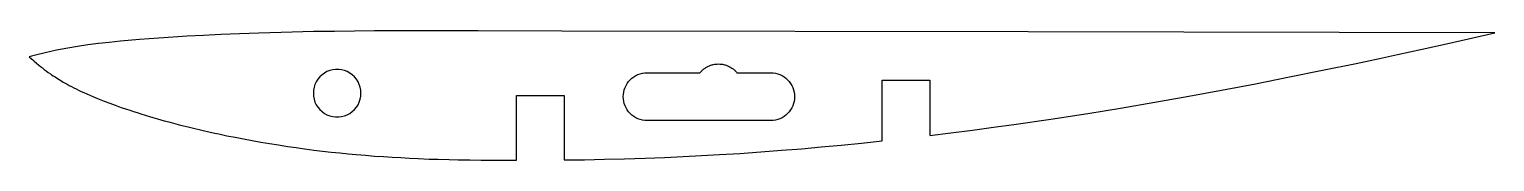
# Model space of a CAD drawing. Header units: millimetres. Extents: x 0 to 154, y 0 to 14.
import ezdxf

# ---------------------------------------------------------------- set-up
doc = ezdxf.new("R2010")
doc.units = ezdxf.units.MM

msp = doc.modelspace()

# ---------------------------------------------------------------- linework, layer by layer
for points in [[(143.7, 11.08), (146.26, 11.63), (148.84, 12.21), (153.89, 13.36), (104.9, 13.44), (55.92, 13.53), (47.14, 13.55), (40.07, 13.56), (36.24, 13.55), (32.06, 13.5), (29.84, 13.47), (27.59, 13.42), (24.11, 13.32), (22.07, 13.25), (20.12, 13.17), (18.28, 13.08), (16.57, 12.98), (13.59, 12.79), (11.58, 12.63), (9.56, 12.46), (8.4, 12.35), (7.27, 12.23), (6.15, 12.09), (5.06, 11.93), (4.04, 11.75), (2.85, 11.52), (1.66, 11.26), (0.65, 11.01), (0.22, 10.9), (0, 10.83), (0.23, 10.63), (0.37, 10.5), (0.51, 10.38), (0.76, 10.16), (0.99, 9.97), (1.17, 9.82), (1.37, 9.67), (1.57, 9.51), (1.78, 9.36), (1.99, 9.2), (2.22, 9.04), (2.33, 8.96), (2.51, 8.84), (2.7, 8.72), (2.96, 8.55), (3.14, 8.44), (3.32, 8.34), (3.57, 8.19), (3.77, 8.07), (3.98, 7.96), (4.2, 7.84), (4.43, 7.72), (4.67, 7.59), (4.92, 7.47), (5.18, 7.34), (5.46, 7.21), (5.74, 7.08), (6.03, 6.95), (6.34, 6.81), (6.66, 6.68), (7.16, 6.47), (7.51, 6.33), (7.87, 6.19), (8.44, 5.97), (9.01, 5.76), (9.38, 5.63), (9.76, 5.5), (10.11, 5.38), (10.57, 5.23), (10.94, 5.11), (11.32, 4.99), (11.72, 4.86), (12.16, 4.73), (12.62, 4.59), (12.97, 4.48), (13.45, 4.35), (13.81, 4.24), (14.17, 4.14), (14.66, 4.01), (15.39, 3.81), (15.88, 3.69), (16.36, 3.57), (16.84, 3.45), (17.26, 3.35), (18.12, 3.14), (18.98, 2.95), (19.5, 2.83), (19.91, 2.75), (20.76, 2.57), (21.62, 2.4), (22.49, 2.23), (23.39, 2.07), (24.3, 1.9), (25.23, 1.75), (26.18, 1.6), (27.12, 1.45), (28.01, 1.33), (28.91, 1.2), (29.43, 1.13), (29.88, 1.07), (30.79, 0.96), (31.69, 0.86), (32.6, 0.76), (33.5, 0.67), (34.34, 0.6), (35.29, 0.52), (36.24, 0.44), (37.18, 0.38), (38.11, 0.32), (39.03, 0.27), (39.93, 0.22), (40.84, 0.18), (41.99, 0.13), (42.92, 0.1), (44.1, 0.07), (45.05, 0.05), (46.25, 0.03), (47.46, 0.02), (48.67, 0.01), (49.9, 0), (51.17, 0), (51.18, 6.78), (56.18, 6.78), (56.17, 0.03), (58.31, 0.06), (60.42, 0.1), (62.52, 0.15), (64.69, 0.22), (66.69, 0.3), (68.68, 0.38), (70.6, 0.48), (72.48, 0.59), (74.63, 0.72), (76.82, 0.87), (79.01, 1.04), (81.13, 1.21), (83.16, 1.39), (85.26, 1.59), (87.4, 1.8), (89.58, 2.03), (89.58, 8.38), (94.58, 8.38), (94.58, 2.6), (96.79, 2.88), (99.04, 3.16), (101.27, 3.46), (103.41, 3.75), (107.27, 4.31), (111.15, 4.91), (114.61, 5.47), (118.19, 6.08), (121.77, 6.71), (125.21, 7.34), (128.77, 8.02), (132.34, 8.72), (135.8, 9.42), (139.34, 10.15), (141.78, 10.66)], [(34.83, 7.02), (34.81, 7.34), (34.75, 7.65), (34.65, 7.94), (34.52, 8.23), (34.35, 8.49), (34.15, 8.74), (33.92, 8.95), (33.67, 9.13), (33.39, 9.29), (33.1, 9.4), (32.8, 9.48), (32.49, 9.52), (32.17, 9.52), (31.86, 9.48), (31.56, 9.4), (31.26, 9.29), (30.99, 9.13), (30.74, 8.95), (30.51, 8.74), (30.31, 8.49), (30.14, 8.23), (30, 7.94), (29.91, 7.65), (29.85, 7.34), (29.83, 7.02), (29.85, 6.71), (29.91, 6.4), (30, 6.1), (30.14, 5.82), (30.31, 5.55), (30.51, 5.31), (30.74, 5.1), (30.99, 4.91), (31.26, 4.76), (31.56, 4.65), (31.86, 4.57), (32.17, 4.53), (32.49, 4.53), (32.8, 4.57), (33.1, 4.65), (33.39, 4.76), (33.67, 4.91), (33.92, 5.1), (34.15, 5.31), (34.35, 5.55), (34.52, 5.82), (34.65, 6.1), (34.75, 6.4), (34.81, 6.71)], [(64.15, 9.05), (64.39, 9.11), (64.63, 9.14), (64.87, 9.16), (70.43, 9.16), (70.48, 9.22), (70.52, 9.26), (70.56, 9.31), (70.63, 9.38), (70.67, 9.42), (70.74, 9.48), (70.84, 9.56), (70.91, 9.61), (70.96, 9.65), (71.06, 9.71), (71.12, 9.75), (71.2, 9.79), (71.31, 9.85), (71.42, 9.9), (71.48, 9.92), (71.56, 9.95), (71.68, 9.99), (71.74, 10), (71.83, 10.03), (71.95, 10.05), (72.01, 10.06), (72.1, 10.07), (72.16, 10.08), (72.25, 10.08), (72.38, 10.09), (72.5, 10.08), (72.59, 10.08), (72.65, 10.07), (72.71, 10.06), (72.8, 10.05), (72.92, 10.03), (73.01, 10), (73.07, 9.99), (73.19, 9.95), (73.27, 9.92), (73.33, 9.9), (73.44, 9.85), (73.55, 9.79), (73.63, 9.75), (73.69, 9.71), (73.79, 9.65), (73.84, 9.61), (73.91, 9.56), (74.01, 9.48), (74.08, 9.42), (74.12, 9.38), (74.19, 9.31), (74.23, 9.26), (74.27, 9.22), (74.32, 9.16), (77.87, 9.16), (78.12, 9.14), (78.36, 9.11), (78.6, 9.05), (78.83, 8.97), (79.05, 8.86), (79.26, 8.74), (79.46, 8.59), (79.64, 8.42), (79.81, 8.24), (79.95, 8.05), (80.08, 7.83), (80.18, 7.61), (80.27, 7.38), (80.33, 7.14), (80.36, 6.9), (80.37, 6.66), (80.36, 6.41), (80.33, 6.17), (80.27, 5.93), (80.18, 5.7), (80.08, 5.48), (79.95, 5.27), (79.81, 5.07), (79.64, 4.89), (79.46, 4.72), (79.26, 4.58), (79.05, 4.45), (78.83, 4.35), (78.6, 4.26), (78.36, 4.2), (78.12, 4.17), (77.87, 4.16), (64.87, 4.16), (64.63, 4.17), (64.39, 4.2), (64.15, 4.26), (63.92, 4.35), (63.7, 4.45), (63.49, 4.58), (63.29, 4.72), (63.11, 4.89), (62.94, 5.07), (62.8, 5.27), (62.67, 5.48), (62.57, 5.7), (62.48, 5.93), (62.42, 6.17), (62.39, 6.41), (62.37, 6.66), (62.39, 6.9), (62.42, 7.14), (62.48, 7.38), (62.57, 7.61), (62.67, 7.83), (62.8, 8.05), (62.94, 8.24), (63.11, 8.42), (63.29, 8.59), (63.49, 8.74), (63.7, 8.86), (63.92, 8.97)]]:
    msp.add_lwpolyline(points, close=True)

doc.saveas('drawing.dxf')
